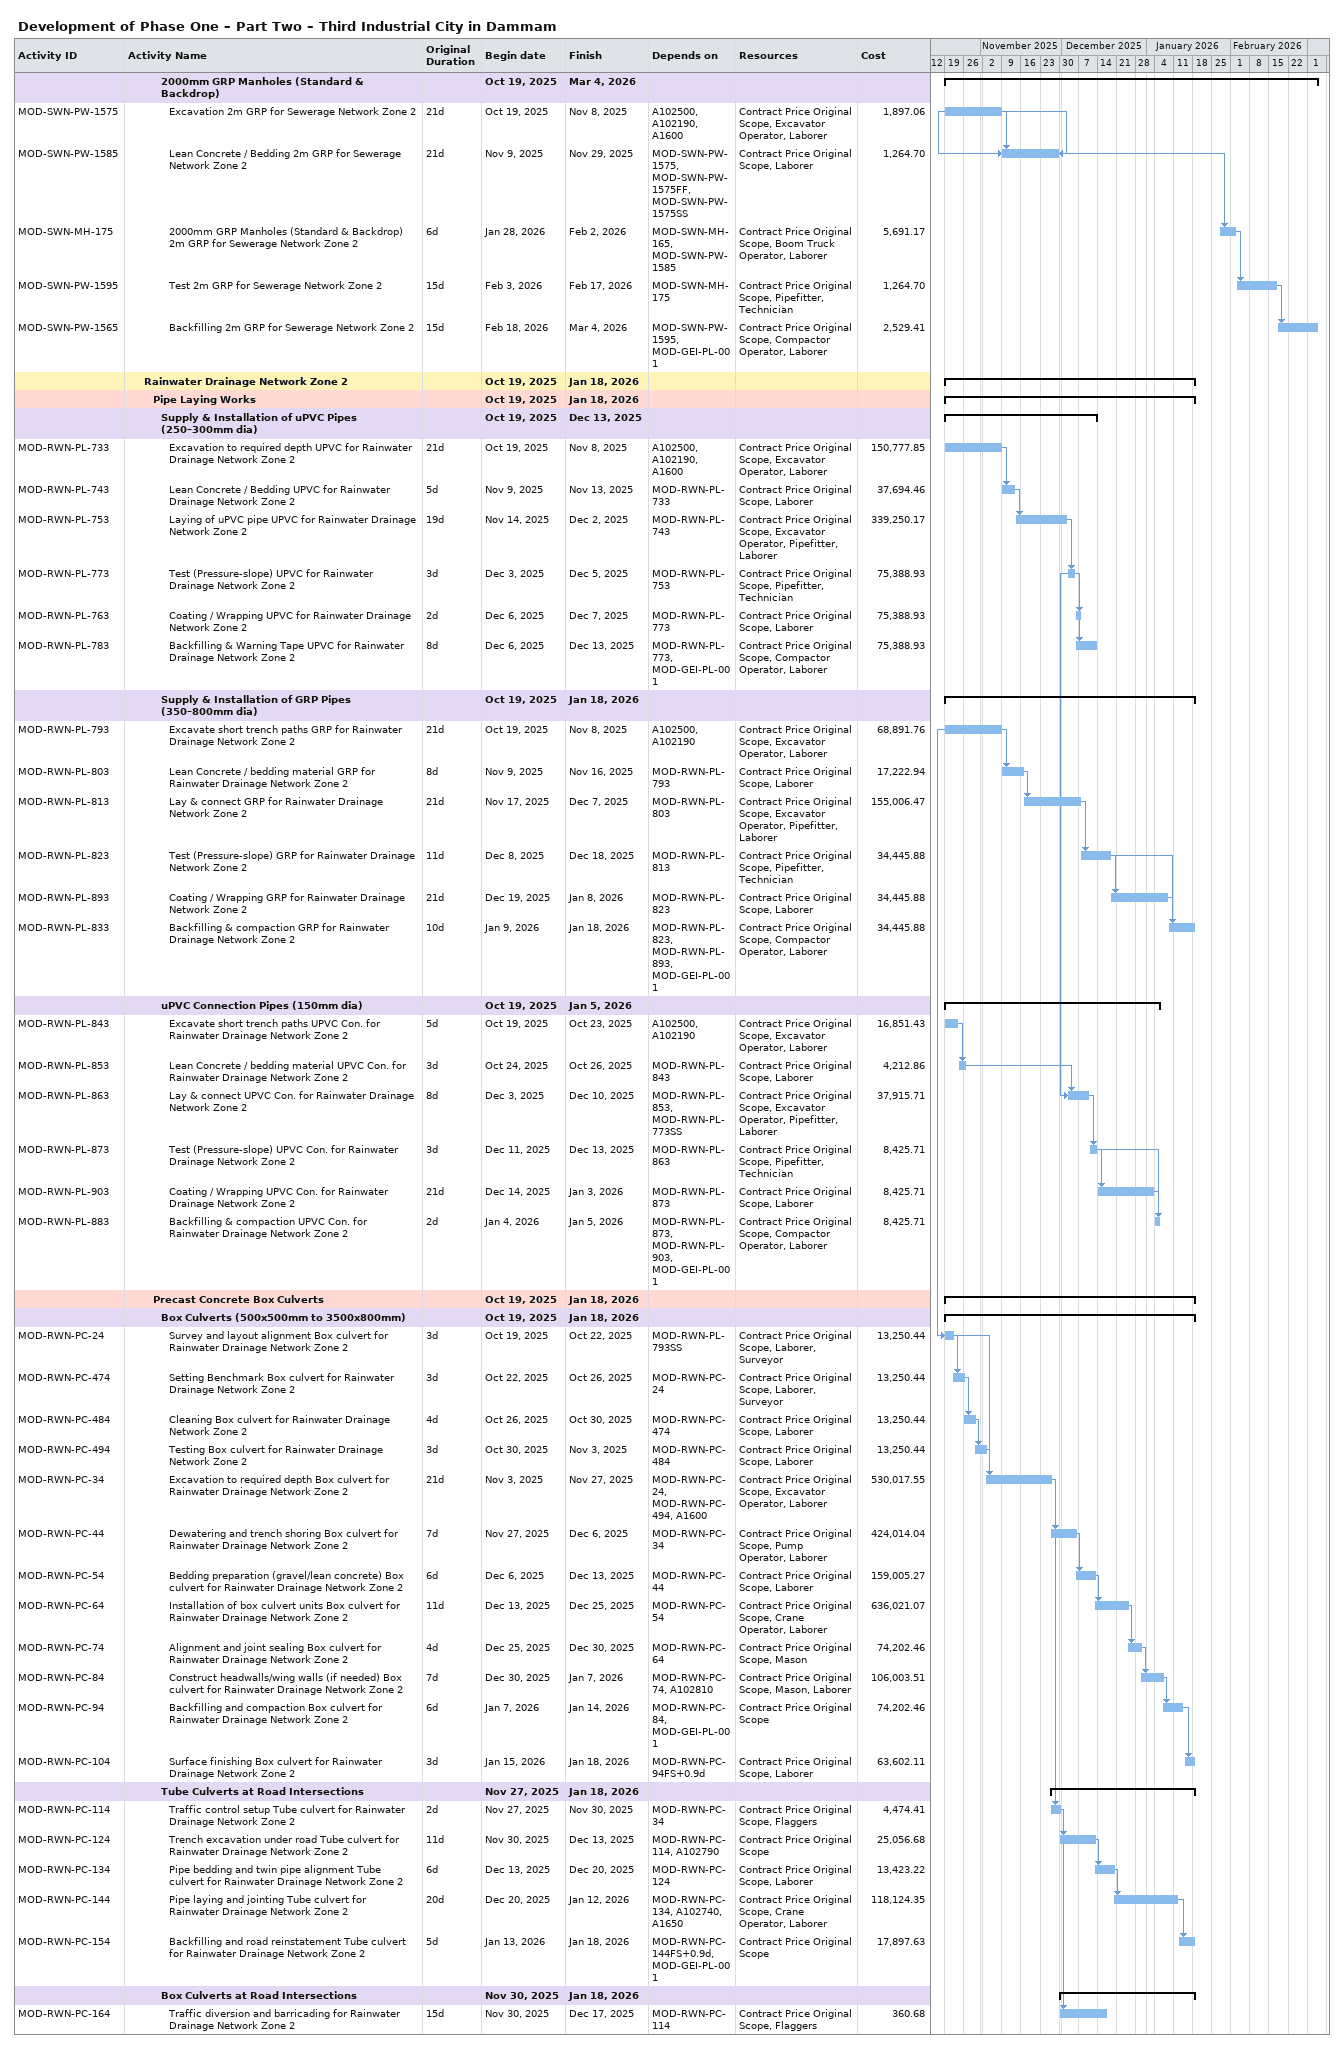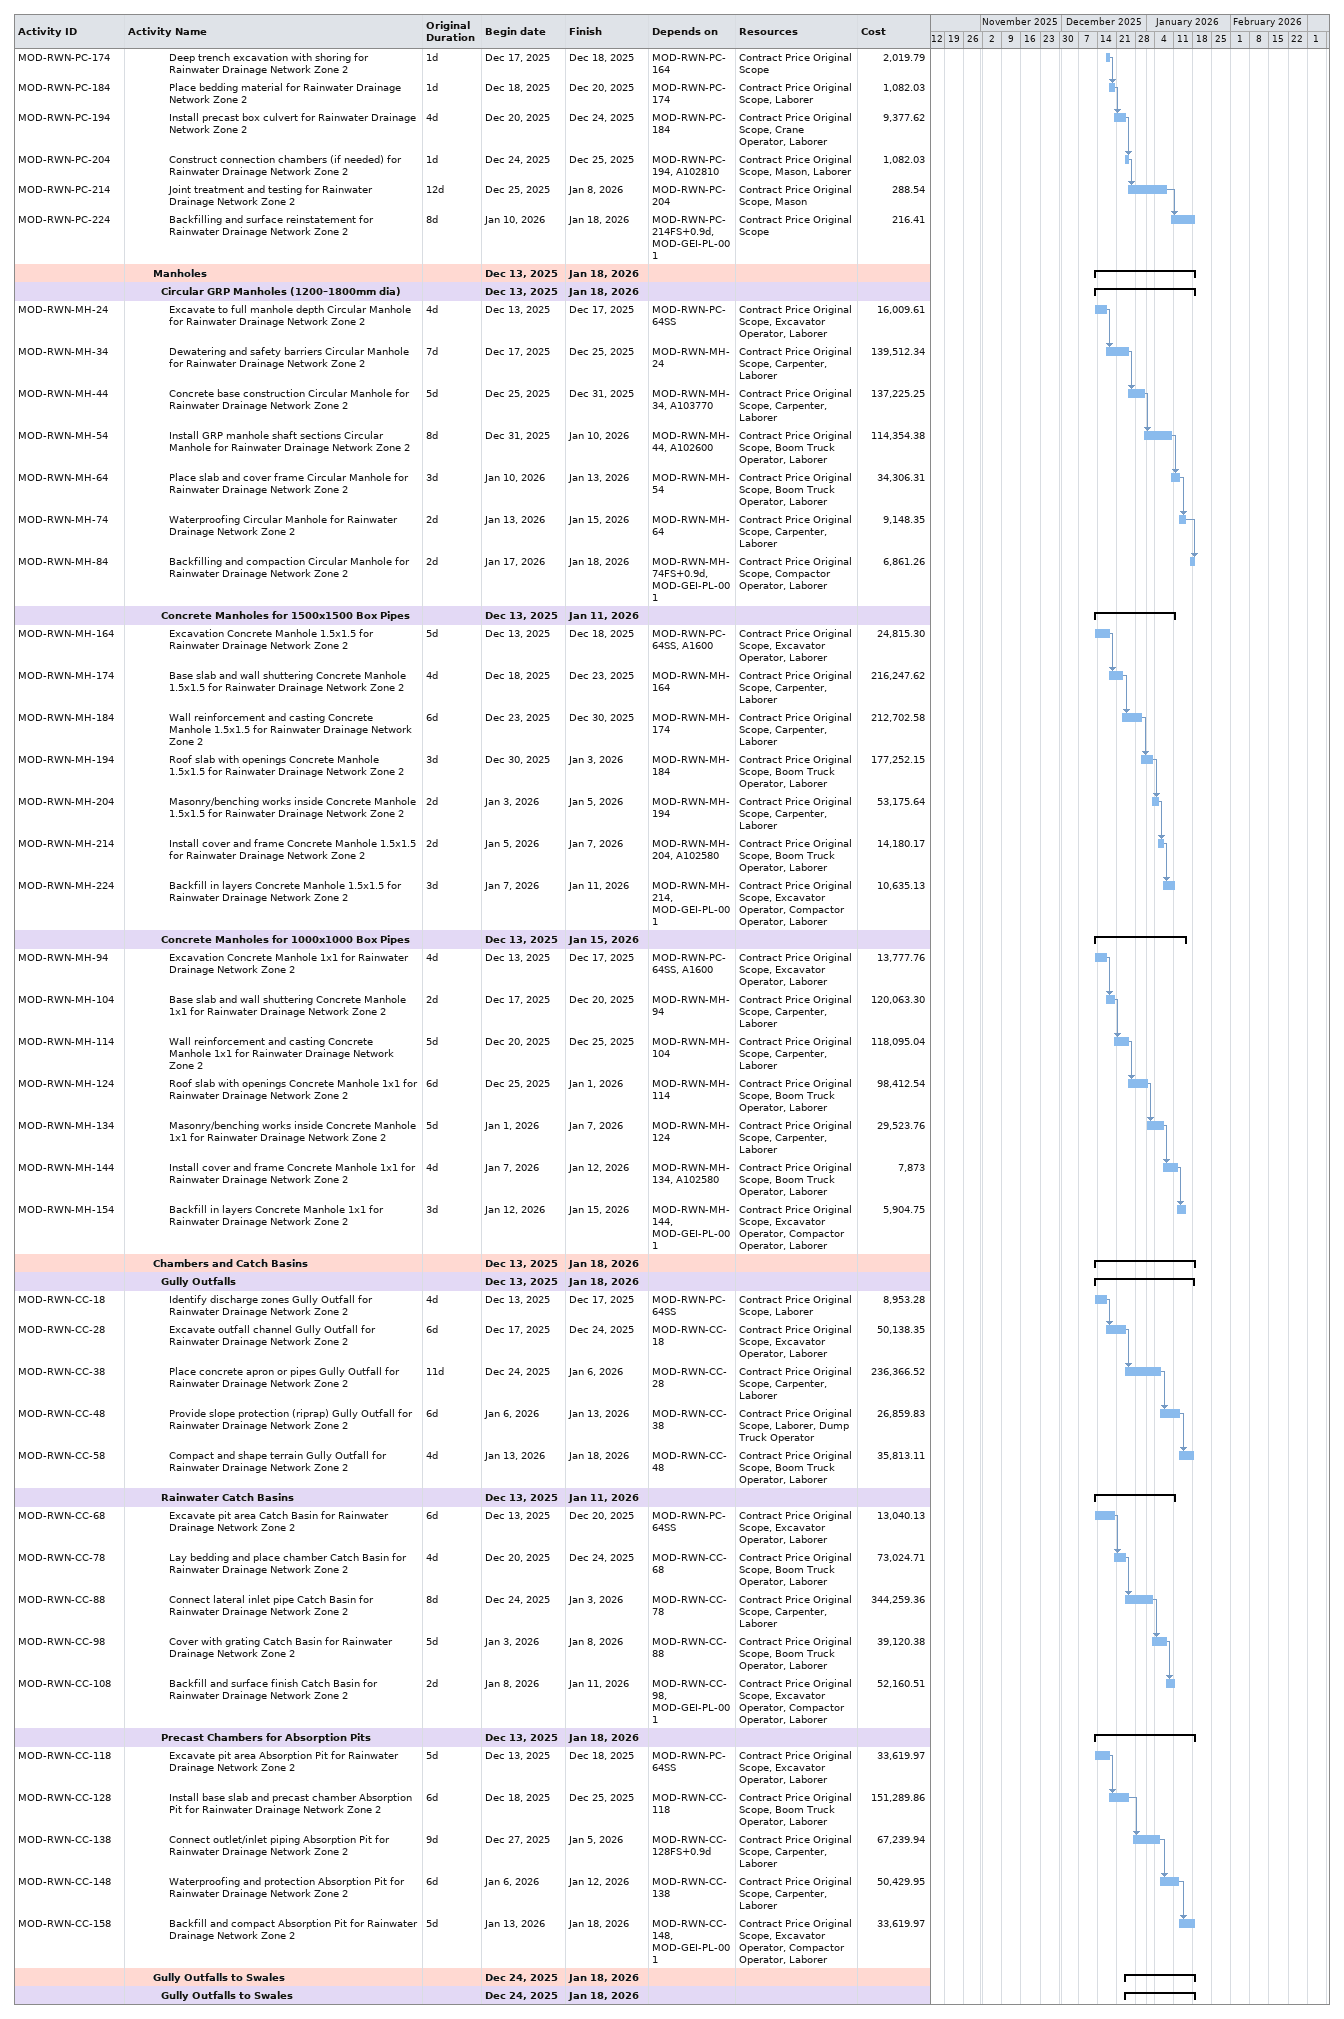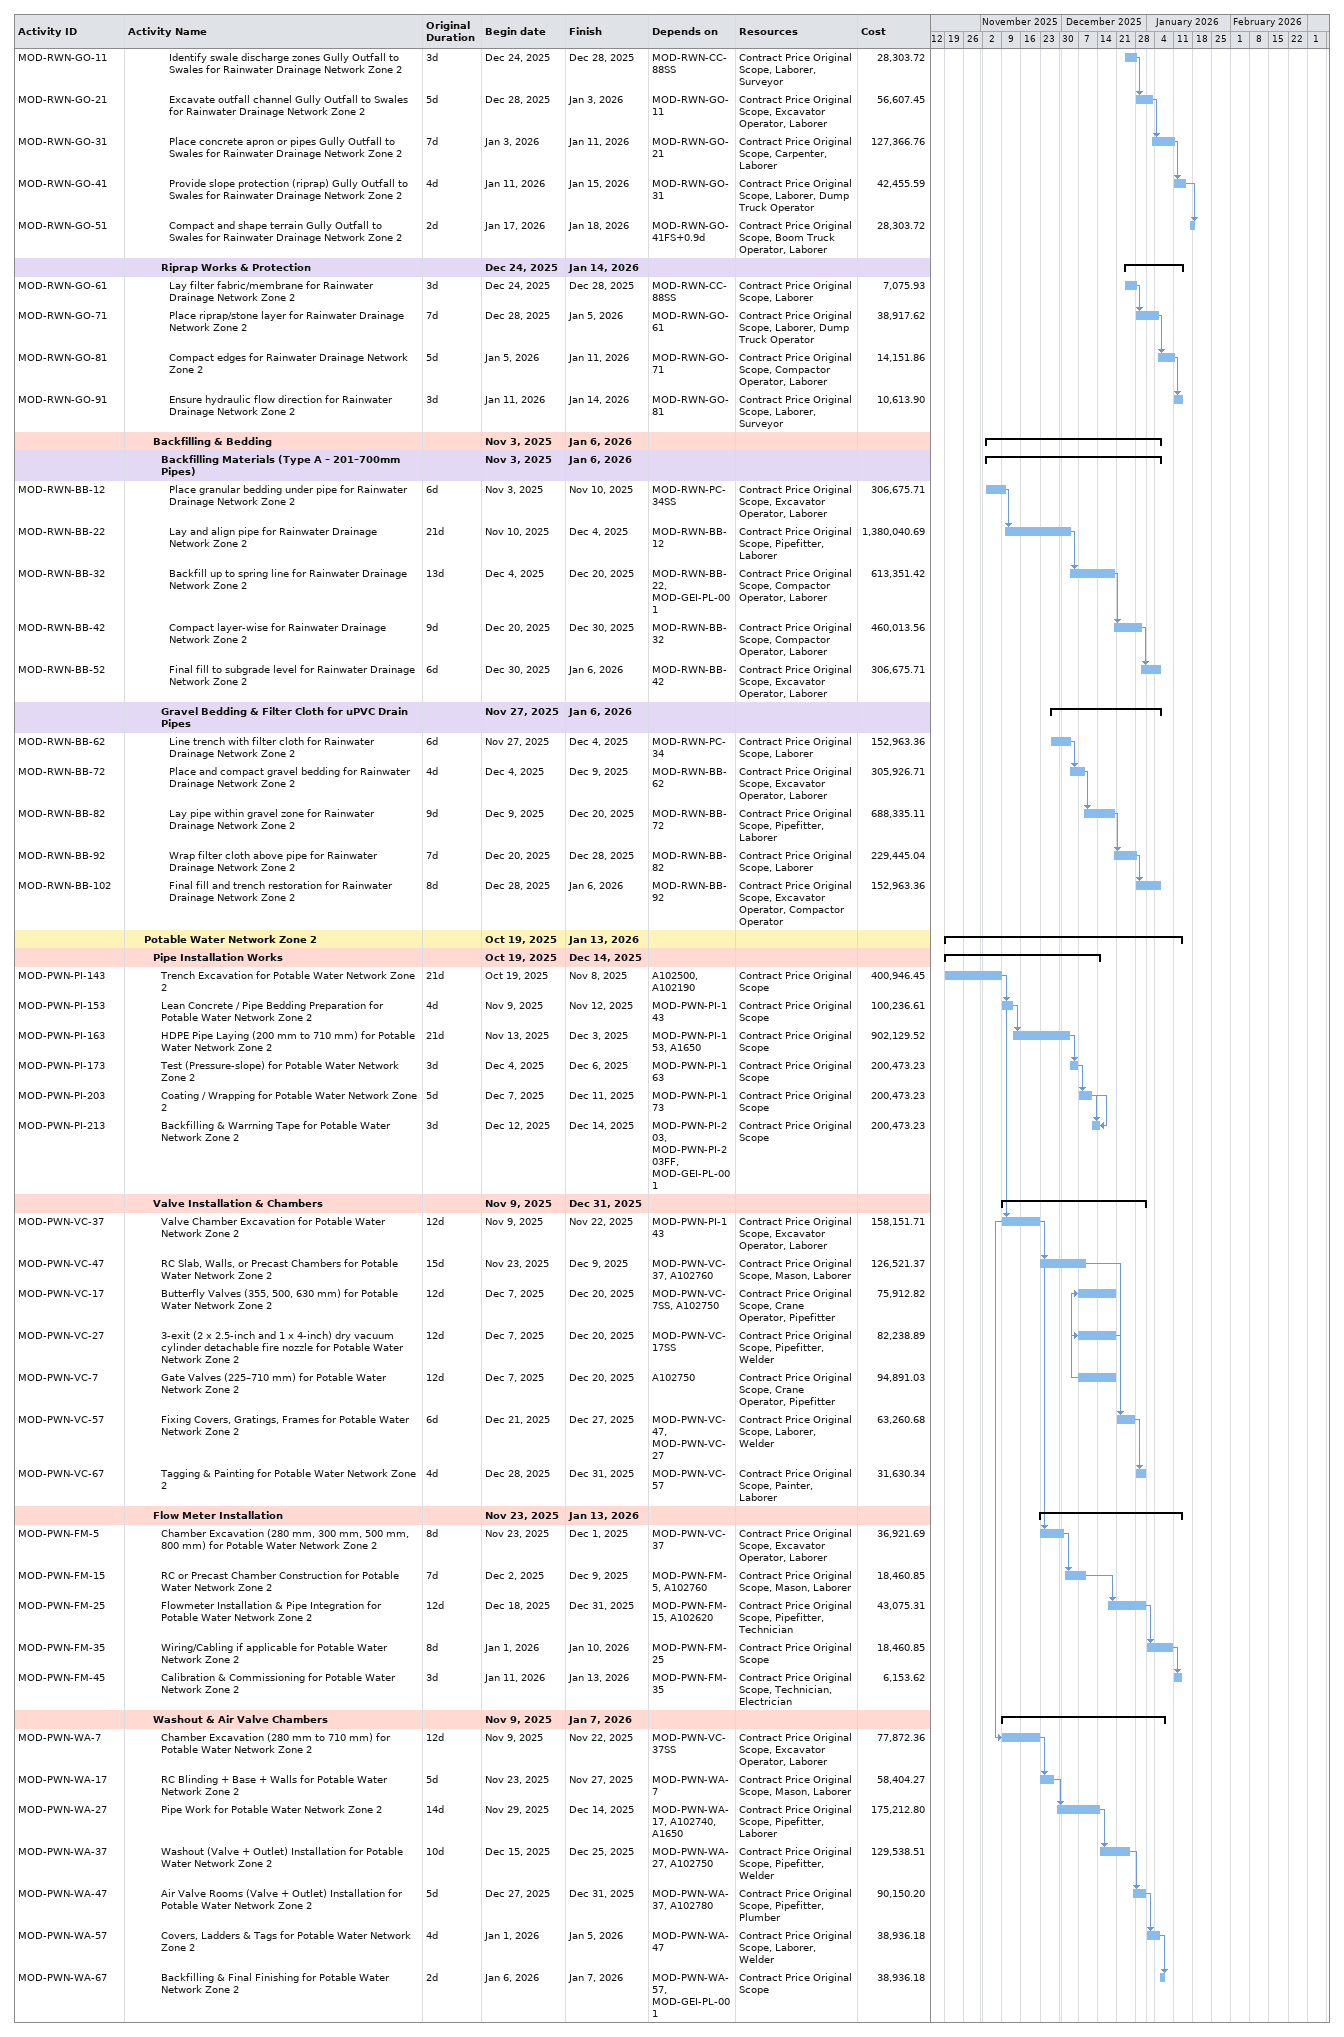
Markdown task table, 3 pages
Development of Phase One – Part Two – Third Industrial City in Dammam

| ID | Level | Task | Original duration | Start | Finish | Predecessors | Resources | Cost |
|---|---|---|---|---|---|---|---|---|
|  | 5 | **2000mm GRP Manholes (Standard & Backdrop)** |  | 2025-10-19 | 2026-03-04 |  |  |  |
| MOD-SWN-PW-1575 | 6 | Excavation 2m GRP for Sewerage Network Zone 2 | 21d | 2025-10-19 | 2025-11-08 | A102500, A102190, A1600 | Contract Price Original Scope, Excavator Operator, Laborer | 1897.06 |
| MOD-SWN-PW-1585 | 6 | Lean Concrete / Bedding 2m GRP for Sewerage Network Zone 2 | 21d | 2025-11-09 | 2025-11-29 | MOD-SWN-PW-1575, MOD-SWN-PW-1575FF, MOD-SWN-PW-1575SS | Contract Price Original Scope, Laborer | 1264.70 |
| MOD-SWN-MH-175 | 6 | 2000mm GRP Manholes (Standard & Backdrop) 2m GRP for Sewerage Network Zone 2 | 6d | 2026-01-28 | 2026-02-02 | MOD-SWN-MH-165, MOD-SWN-PW-1585 | Contract Price Original Scope, Boom Truck Operator, Laborer | 5691.17 |
| MOD-SWN-PW-1595 | 6 | Test 2m GRP for Sewerage Network Zone 2 | 15d | 2026-02-03 | 2026-02-17 | MOD-SWN-MH-175 | Contract Price Original Scope, Pipefitter, Technician | 1264.70 |
| MOD-SWN-PW-1565 | 6 | Backfilling 2m GRP for Sewerage Network Zone 2 | 15d | 2026-02-18 | 2026-03-04 | MOD-SWN-PW-1595, MOD-GEI-PL-001 | Contract Price Original Scope, Compactor Operator, Laborer | 2529.41 |
|  | 3 | **Rainwater Drainage Network Zone 2** |  | 2025-10-19 | 2026-01-18 |  |  |  |
|  | 4 | **Pipe Laying Works** |  | 2025-10-19 | 2026-01-18 |  |  |  |
|  | 5 | **Supply & Installation of uPVC Pipes (250–300mm dia)** |  | 2025-10-19 | 2025-12-13 |  |  |  |
| MOD-RWN-PL-733 | 6 | Excavation to required depth UPVC for Rainwater Drainage Network Zone 2 | 21d | 2025-10-19 | 2025-11-08 | A102500, A102190, A1600 | Contract Price Original Scope, Excavator Operator, Laborer | 150777.85 |
| MOD-RWN-PL-743 | 6 | Lean Concrete / Bedding UPVC for Rainwater Drainage Network Zone 2 | 5d | 2025-11-09 | 2025-11-13 | MOD-RWN-PL-733 | Contract Price Original Scope, Laborer | 37694.46 |
| MOD-RWN-PL-753 | 6 | Laying of uPVC pipe UPVC for Rainwater Drainage Network Zone 2 | 19d | 2025-11-14 | 2025-12-02 | MOD-RWN-PL-743 | Contract Price Original Scope, Excavator Operator, Pipefitter, Laborer | 339250.17 |
| MOD-RWN-PL-773 | 6 | Test (Pressure-slope) UPVC for Rainwater Drainage Network Zone 2 | 3d | 2025-12-03 | 2025-12-05 | MOD-RWN-PL-753 | Contract Price Original Scope, Pipefitter, Technician | 75388.93 |
| MOD-RWN-PL-763 | 6 | Coating / Wrapping UPVC for Rainwater Drainage Network Zone 2 | 2d | 2025-12-06 | 2025-12-07 | MOD-RWN-PL-773 | Contract Price Original Scope, Laborer | 75388.93 |
| MOD-RWN-PL-783 | 6 | Backfilling & Warning Tape UPVC for Rainwater Drainage Network Zone 2 | 8d | 2025-12-06 | 2025-12-13 | MOD-RWN-PL-773, MOD-GEI-PL-001 | Contract Price Original Scope, Compactor Operator, Laborer | 75388.93 |
|  | 5 | **Supply & Installation of GRP Pipes (350–800mm dia)** |  | 2025-10-19 | 2026-01-18 |  |  |  |
| MOD-RWN-PL-793 | 6 | Excavate short trench paths GRP for Rainwater Drainage Network Zone 2 | 21d | 2025-10-19 | 2025-11-08 | A102500, A102190 | Contract Price Original Scope, Excavator Operator, Laborer | 68891.76 |
| MOD-RWN-PL-803 | 6 | Lean Concrete / bedding material GRP for Rainwater Drainage Network Zone 2 | 8d | 2025-11-09 | 2025-11-16 | MOD-RWN-PL-793 | Contract Price Original Scope, Laborer | 17222.94 |
| MOD-RWN-PL-813 | 6 | Lay & connect GRP for Rainwater Drainage Network Zone 2 | 21d | 2025-11-17 | 2025-12-07 | MOD-RWN-PL-803 | Contract Price Original Scope, Excavator Operator, Pipefitter, Laborer | 155006.47 |
| MOD-RWN-PL-823 | 6 | Test (Pressure-slope) GRP for Rainwater Drainage Network Zone 2 | 11d | 2025-12-08 | 2025-12-18 | MOD-RWN-PL-813 | Contract Price Original Scope, Pipefitter, Technician | 34445.88 |
| MOD-RWN-PL-893 | 6 | Coating / Wrapping GRP for Rainwater Drainage Network Zone 2 | 21d | 2025-12-19 | 2026-01-08 | MOD-RWN-PL-823 | Contract Price Original Scope, Laborer | 34445.88 |
| MOD-RWN-PL-833 | 6 | Backfilling & compaction GRP for Rainwater Drainage Network Zone 2 | 10d | 2026-01-09 | 2026-01-18 | MOD-RWN-PL-823, MOD-RWN-PL-893, MOD-GEI-PL-001 | Contract Price Original Scope, Compactor Operator, Laborer | 34445.88 |
|  | 5 | **uPVC Connection Pipes (150mm dia)** |  | 2025-10-19 | 2026-01-05 |  |  |  |
| MOD-RWN-PL-843 | 6 | Excavate short trench paths UPVC Con. for Rainwater Drainage Network Zone 2 | 5d | 2025-10-19 | 2025-10-23 | A102500, A102190 | Contract Price Original Scope, Excavator Operator, Laborer | 16851.43 |
| MOD-RWN-PL-853 | 6 | Lean Concrete / bedding material UPVC Con. for Rainwater Drainage Network Zone 2 | 3d | 2025-10-24 | 2025-10-26 | MOD-RWN-PL-843 | Contract Price Original Scope, Laborer | 4212.86 |
| MOD-RWN-PL-863 | 6 | Lay & connect UPVC Con. for Rainwater Drainage Network Zone 2 | 8d | 2025-12-03 | 2025-12-10 | MOD-RWN-PL-853, MOD-RWN-PL-773SS | Contract Price Original Scope, Excavator Operator, Pipefitter, Laborer | 37915.71 |
| MOD-RWN-PL-873 | 6 | Test (Pressure-slope) UPVC Con. for Rainwater Drainage Network Zone 2 | 3d | 2025-12-11 | 2025-12-13 | MOD-RWN-PL-863 | Contract Price Original Scope, Pipefitter, Technician | 8425.71 |
| MOD-RWN-PL-903 | 6 | Coating / Wrapping UPVC Con. for Rainwater Drainage Network Zone 2 | 21d | 2025-12-14 | 2026-01-03 | MOD-RWN-PL-873 | Contract Price Original Scope, Laborer | 8425.71 |
| MOD-RWN-PL-883 | 6 | Backfilling & compaction UPVC Con. for Rainwater Drainage Network Zone 2 | 2d | 2026-01-04 | 2026-01-05 | MOD-RWN-PL-873, MOD-RWN-PL-903, MOD-GEI-PL-001 | Contract Price Original Scope, Compactor Operator, Laborer | 8425.71 |
|  | 4 | **Precast Concrete Box Culverts** |  | 2025-10-19 | 2026-01-18 |  |  |  |
|  | 5 | **Box Culverts (500x500mm to 3500x800mm)** |  | 2025-10-19 | 2026-01-18 |  |  |  |
| MOD-RWN-PC-24 | 6 | Survey and layout alignment Box culvert for Rainwater Drainage Network Zone 2 | 3d | 2025-10-19 | 2025-10-22 | MOD-RWN-PL-793SS | Contract Price Original Scope, Laborer, Surveyor | 13250.44 |
| MOD-RWN-PC-474 | 6 | Setting Benchmark Box culvert for Rainwater Drainage Network Zone 2 | 3d | 2025-10-22 | 2025-10-26 | MOD-RWN-PC-24 | Contract Price Original Scope, Laborer, Surveyor | 13250.44 |
| MOD-RWN-PC-484 | 6 | Cleaning Box culvert for Rainwater Drainage Network Zone 2 | 4d | 2025-10-26 | 2025-10-30 | MOD-RWN-PC-474 | Contract Price Original Scope, Laborer | 13250.44 |
| MOD-RWN-PC-494 | 6 | Testing Box culvert for Rainwater Drainage Network Zone 2 | 3d | 2025-10-30 | 2025-11-03 | MOD-RWN-PC-484 | Contract Price Original Scope, Laborer | 13250.44 |
| MOD-RWN-PC-34 | 6 | Excavation to required depth Box culvert for Rainwater Drainage Network Zone 2 | 21d | 2025-11-03 | 2025-11-27 | MOD-RWN-PC-24, MOD-RWN-PC-494, A1600 | Contract Price Original Scope, Excavator Operator, Laborer | 530017.55 |
| MOD-RWN-PC-44 | 6 | Dewatering and trench shoring Box culvert for Rainwater Drainage Network Zone 2 | 7d | 2025-11-27 | 2025-12-06 | MOD-RWN-PC-34 | Contract Price Original Scope, Pump Operator, Laborer | 424014.04 |
| MOD-RWN-PC-54 | 6 | Bedding preparation (gravel/lean concrete) Box culvert for Rainwater Drainage Network Zone 2 | 6d | 2025-12-06 | 2025-12-13 | MOD-RWN-PC-44 | Contract Price Original Scope, Laborer | 159005.27 |
| MOD-RWN-PC-64 | 6 | Installation of box culvert units Box culvert for Rainwater Drainage Network Zone 2 | 11d | 2025-12-13 | 2025-12-25 | MOD-RWN-PC-54 | Contract Price Original Scope, Crane Operator, Laborer | 636021.07 |
| MOD-RWN-PC-74 | 6 | Alignment and joint sealing Box culvert for Rainwater Drainage Network Zone 2 | 4d | 2025-12-25 | 2025-12-30 | MOD-RWN-PC-64 | Contract Price Original Scope, Mason | 74202.46 |
| MOD-RWN-PC-84 | 6 | Construct headwalls/wing walls (if needed) Box culvert for Rainwater Drainage Network Zone 2 | 7d | 2025-12-30 | 2026-01-07 | MOD-RWN-PC-74, A102810 | Contract Price Original Scope, Mason, Laborer | 106003.51 |
| MOD-RWN-PC-94 | 6 | Backfilling and compaction Box culvert for Rainwater Drainage Network Zone 2 | 6d | 2026-01-07 | 2026-01-14 | MOD-RWN-PC-84, MOD-GEI-PL-001 | Contract Price Original Scope | 74202.46 |
| MOD-RWN-PC-104 | 6 | Surface finishing Box culvert for Rainwater Drainage Network Zone 2 | 3d | 2026-01-15 | 2026-01-18 | MOD-RWN-PC-94FS+0.9d | Contract Price Original Scope, Laborer | 63602.11 |
|  | 5 | **Tube Culverts at Road Intersections** |  | 2025-11-27 | 2026-01-18 |  |  |  |
| MOD-RWN-PC-114 | 6 | Traffic control setup Tube culvert for Rainwater Drainage Network Zone 2 | 2d | 2025-11-27 | 2025-11-30 | MOD-RWN-PC-34 | Contract Price Original Scope, Flaggers | 4474.41 |
| MOD-RWN-PC-124 | 6 | Trench excavation under road Tube culvert for Rainwater Drainage Network Zone 2 | 11d | 2025-11-30 | 2025-12-13 | MOD-RWN-PC-114, A102790 | Contract Price Original Scope | 25056.68 |
| MOD-RWN-PC-134 | 6 | Pipe bedding and twin pipe alignment Tube culvert for Rainwater Drainage Network Zone 2 | 6d | 2025-12-13 | 2025-12-20 | MOD-RWN-PC-124 | Contract Price Original Scope, Laborer | 13423.22 |
| MOD-RWN-PC-144 | 6 | Pipe laying and jointing Tube culvert for Rainwater Drainage Network Zone 2 | 20d | 2025-12-20 | 2026-01-12 | MOD-RWN-PC-134, A102740, A1650 | Contract Price Original Scope, Crane Operator, Laborer | 118124.35 |
| MOD-RWN-PC-154 | 6 | Backfilling and road reinstatement Tube culvert for Rainwater Drainage Network Zone 2 | 5d | 2026-01-13 | 2026-01-18 | MOD-RWN-PC-144FS+0.9d, MOD-GEI-PL-001 | Contract Price Original Scope | 17897.63 |
|  | 5 | **Box Culverts at Road Intersections** |  | 2025-11-30 | 2026-01-18 |  |  |  |
| MOD-RWN-PC-164 | 6 | Traffic diversion and barricading for Rainwater Drainage Network Zone 2 | 15d | 2025-11-30 | 2025-12-17 | MOD-RWN-PC-114 | Contract Price Original Scope, Flaggers | 360.68 |
| MOD-RWN-PC-174 | 6 | Deep trench excavation with shoring for Rainwater Drainage Network Zone 2 | 1d | 2025-12-17 | 2025-12-18 | MOD-RWN-PC-164 | Contract Price Original Scope | 2019.79 |
| MOD-RWN-PC-184 | 6 | Place bedding material for Rainwater Drainage Network Zone 2 | 1d | 2025-12-18 | 2025-12-20 | MOD-RWN-PC-174 | Contract Price Original Scope, Laborer | 1082.03 |
| MOD-RWN-PC-194 | 6 | Install precast box culvert for Rainwater Drainage Network Zone 2 | 4d | 2025-12-20 | 2025-12-24 | MOD-RWN-PC-184 | Contract Price Original Scope, Crane Operator, Laborer | 9377.62 |
| MOD-RWN-PC-204 | 6 | Construct connection chambers (if needed) for Rainwater Drainage Network Zone 2 | 1d | 2025-12-24 | 2025-12-25 | MOD-RWN-PC-194, A102810 | Contract Price Original Scope, Mason, Laborer | 1082.03 |
| MOD-RWN-PC-214 | 6 | Joint treatment and testing for Rainwater Drainage Network Zone 2 | 12d | 2025-12-25 | 2026-01-08 | MOD-RWN-PC-204 | Contract Price Original Scope, Mason | 288.54 |
| MOD-RWN-PC-224 | 6 | Backfilling and surface reinstatement for Rainwater Drainage Network Zone 2 | 8d | 2026-01-10 | 2026-01-18 | MOD-RWN-PC-214FS+0.9d, MOD-GEI-PL-001 | Contract Price Original Scope | 216.41 |
|  | 4 | **Manholes** |  | 2025-12-13 | 2026-01-18 |  |  |  |
|  | 5 | **Circular GRP Manholes (1200–1800mm dia)** |  | 2025-12-13 | 2026-01-18 |  |  |  |
| MOD-RWN-MH-24 | 6 | Excavate to full manhole depth Circular Manhole for Rainwater Drainage Network Zone 2 | 4d | 2025-12-13 | 2025-12-17 | MOD-RWN-PC-64SS | Contract Price Original Scope, Excavator Operator, Laborer | 16009.61 |
| MOD-RWN-MH-34 | 6 | Dewatering and safety barriers Circular Manhole for Rainwater Drainage Network Zone 2 | 7d | 2025-12-17 | 2025-12-25 | MOD-RWN-MH-24 | Contract Price Original Scope, Carpenter, Laborer | 139512.34 |
| MOD-RWN-MH-44 | 6 | Concrete base construction Circular Manhole for Rainwater Drainage Network Zone 2 | 5d | 2025-12-25 | 2025-12-31 | MOD-RWN-MH-34, A103770 | Contract Price Original Scope, Carpenter, Laborer | 137225.25 |
| MOD-RWN-MH-54 | 6 | Install GRP manhole shaft sections Circular Manhole for Rainwater Drainage Network Zone 2 | 8d | 2025-12-31 | 2026-01-10 | MOD-RWN-MH-44, A102600 | Contract Price Original Scope, Boom Truck Operator, Laborer | 114354.38 |
| MOD-RWN-MH-64 | 6 | Place slab and cover frame Circular Manhole for Rainwater Drainage Network Zone 2 | 3d | 2026-01-10 | 2026-01-13 | MOD-RWN-MH-54 | Contract Price Original Scope, Boom Truck Operator, Laborer | 34306.31 |
| MOD-RWN-MH-74 | 6 | Waterproofing Circular Manhole for Rainwater Drainage Network Zone 2 | 2d | 2026-01-13 | 2026-01-15 | MOD-RWN-MH-64 | Contract Price Original Scope, Carpenter, Laborer | 9148.35 |
| MOD-RWN-MH-84 | 6 | Backfilling and compaction Circular Manhole for Rainwater Drainage Network Zone 2 | 2d | 2026-01-17 | 2026-01-18 | MOD-RWN-MH-74FS+0.9d, MOD-GEI-PL-001 | Contract Price Original Scope, Compactor Operator, Laborer | 6861.26 |
|  | 5 | **Concrete Manholes for 1500x1500 Box Pipes** |  | 2025-12-13 | 2026-01-11 |  |  |  |
| MOD-RWN-MH-164 | 6 | Excavation Concrete Manhole 1.5x1.5 for Rainwater Drainage Network Zone 2 | 5d | 2025-12-13 | 2025-12-18 | MOD-RWN-PC-64SS, A1600 | Contract Price Original Scope, Excavator Operator, Laborer | 24815.30 |
| MOD-RWN-MH-174 | 6 | Base slab and wall shuttering Concrete Manhole 1.5x1.5 for Rainwater Drainage Network Zone 2 | 4d | 2025-12-18 | 2025-12-23 | MOD-RWN-MH-164 | Contract Price Original Scope, Carpenter, Laborer | 216247.62 |
| MOD-RWN-MH-184 | 6 | Wall reinforcement and casting Concrete Manhole 1.5x1.5 for Rainwater Drainage Network Zone 2 | 6d | 2025-12-23 | 2025-12-30 | MOD-RWN-MH-174 | Contract Price Original Scope, Carpenter, Laborer | 212702.58 |
| MOD-RWN-MH-194 | 6 | Roof slab with openings Concrete Manhole 1.5x1.5 for Rainwater Drainage Network Zone 2 | 3d | 2025-12-30 | 2026-01-03 | MOD-RWN-MH-184 | Contract Price Original Scope, Boom Truck Operator, Laborer | 177252.15 |
| MOD-RWN-MH-204 | 6 | Masonry/benching works inside Concrete Manhole 1.5x1.5 for Rainwater Drainage Network Zone 2 | 2d | 2026-01-03 | 2026-01-05 | MOD-RWN-MH-194 | Contract Price Original Scope, Carpenter, Laborer | 53175.64 |
| MOD-RWN-MH-214 | 6 | Install cover and frame Concrete Manhole 1.5x1.5 for Rainwater Drainage Network Zone 2 | 2d | 2026-01-05 | 2026-01-07 | MOD-RWN-MH-204, A102580 | Contract Price Original Scope, Boom Truck Operator, Laborer | 14180.17 |
| MOD-RWN-MH-224 | 6 | Backfill in layers Concrete Manhole 1.5x1.5 for Rainwater Drainage Network Zone 2 | 3d | 2026-01-07 | 2026-01-11 | MOD-RWN-MH-214, MOD-GEI-PL-001 | Contract Price Original Scope, Excavator Operator, Compactor Operator, Laborer | 10635.13 |
|  | 5 | **Concrete Manholes for 1000x1000 Box Pipes** |  | 2025-12-13 | 2026-01-15 |  |  |  |
| MOD-RWN-MH-94 | 6 | Excavation Concrete Manhole 1x1 for Rainwater Drainage Network Zone 2 | 4d | 2025-12-13 | 2025-12-17 | MOD-RWN-PC-64SS, A1600 | Contract Price Original Scope, Excavator Operator, Laborer | 13777.76 |
| MOD-RWN-MH-104 | 6 | Base slab and wall shuttering Concrete Manhole 1x1 for Rainwater Drainage Network Zone 2 | 2d | 2025-12-17 | 2025-12-20 | MOD-RWN-MH-94 | Contract Price Original Scope, Carpenter, Laborer | 120063.30 |
| MOD-RWN-MH-114 | 6 | Wall reinforcement and casting Concrete Manhole 1x1 for Rainwater Drainage Network Zone 2 | 5d | 2025-12-20 | 2025-12-25 | MOD-RWN-MH-104 | Contract Price Original Scope, Carpenter, Laborer | 118095.04 |
| MOD-RWN-MH-124 | 6 | Roof slab with openings Concrete Manhole 1x1 for Rainwater Drainage Network Zone 2 | 6d | 2025-12-25 | 2026-01-01 | MOD-RWN-MH-114 | Contract Price Original Scope, Boom Truck Operator, Laborer | 98412.54 |
| MOD-RWN-MH-134 | 6 | Masonry/benching works inside Concrete Manhole 1x1 for Rainwater Drainage Network Zone 2 | 5d | 2026-01-01 | 2026-01-07 | MOD-RWN-MH-124 | Contract Price Original Scope, Carpenter, Laborer | 29523.76 |
| MOD-RWN-MH-144 | 6 | Install cover and frame Concrete Manhole 1x1 for Rainwater Drainage Network Zone 2 | 4d | 2026-01-07 | 2026-01-12 | MOD-RWN-MH-134, A102580 | Contract Price Original Scope, Boom Truck Operator, Laborer | 7873 |
| MOD-RWN-MH-154 | 6 | Backfill in layers Concrete Manhole 1x1 for Rainwater Drainage Network Zone 2 | 3d | 2026-01-12 | 2026-01-15 | MOD-RWN-MH-144, MOD-GEI-PL-001 | Contract Price Original Scope, Excavator Operator, Compactor Operator, Laborer | 5904.75 |
|  | 4 | **Chambers and Catch Basins** |  | 2025-12-13 | 2026-01-18 |  |  |  |
|  | 5 | **Gully Outfalls** |  | 2025-12-13 | 2026-01-18 |  |  |  |
| MOD-RWN-CC-18 | 6 | Identify discharge zones Gully Outfall for Rainwater Drainage Network Zone 2 | 4d | 2025-12-13 | 2025-12-17 | MOD-RWN-PC-64SS | Contract Price Original Scope, Laborer | 8953.28 |
| MOD-RWN-CC-28 | 6 | Excavate outfall channel Gully Outfall for Rainwater Drainage Network Zone 2 | 6d | 2025-12-17 | 2025-12-24 | MOD-RWN-CC-18 | Contract Price Original Scope, Excavator Operator, Laborer | 50138.35 |
| MOD-RWN-CC-38 | 6 | Place concrete apron or pipes Gully Outfall for Rainwater Drainage Network Zone 2 | 11d | 2025-12-24 | 2026-01-06 | MOD-RWN-CC-28 | Contract Price Original Scope, Carpenter, Laborer | 236366.52 |
| MOD-RWN-CC-48 | 6 | Provide slope protection (riprap) Gully Outfall for Rainwater Drainage Network Zone 2 | 6d | 2026-01-06 | 2026-01-13 | MOD-RWN-CC-38 | Contract Price Original Scope, Laborer, Dump Truck Operator | 26859.83 |
| MOD-RWN-CC-58 | 6 | Compact and shape terrain Gully Outfall for Rainwater Drainage Network Zone 2 | 4d | 2026-01-13 | 2026-01-18 | MOD-RWN-CC-48 | Contract Price Original Scope, Boom Truck Operator, Laborer | 35813.11 |
|  | 5 | **Rainwater Catch Basins** |  | 2025-12-13 | 2026-01-11 |  |  |  |
| MOD-RWN-CC-68 | 6 | Excavate pit area Catch Basin for Rainwater Drainage Network Zone 2 | 6d | 2025-12-13 | 2025-12-20 | MOD-RWN-PC-64SS | Contract Price Original Scope, Excavator Operator, Laborer | 13040.13 |
| MOD-RWN-CC-78 | 6 | Lay bedding and place chamber Catch Basin for Rainwater Drainage Network Zone 2 | 4d | 2025-12-20 | 2025-12-24 | MOD-RWN-CC-68 | Contract Price Original Scope, Boom Truck Operator, Laborer | 73024.71 |
| MOD-RWN-CC-88 | 6 | Connect lateral inlet pipe Catch Basin for Rainwater Drainage Network Zone 2 | 8d | 2025-12-24 | 2026-01-03 | MOD-RWN-CC-78 | Contract Price Original Scope, Carpenter, Laborer | 344259.36 |
| MOD-RWN-CC-98 | 6 | Cover with grating Catch Basin for Rainwater Drainage Network Zone 2 | 5d | 2026-01-03 | 2026-01-08 | MOD-RWN-CC-88 | Contract Price Original Scope, Boom Truck Operator, Laborer | 39120.38 |
| MOD-RWN-CC-108 | 6 | Backfill and surface finish Catch Basin for Rainwater Drainage Network Zone 2 | 2d | 2026-01-08 | 2026-01-11 | MOD-RWN-CC-98, MOD-GEI-PL-001 | Contract Price Original Scope, Excavator Operator, Compactor Operator, Laborer | 52160.51 |
|  | 5 | **Precast Chambers for Absorption Pits** |  | 2025-12-13 | 2026-01-18 |  |  |  |
| MOD-RWN-CC-118 | 6 | Excavate pit area Absorption Pit for Rainwater Drainage Network Zone 2 | 5d | 2025-12-13 | 2025-12-18 | MOD-RWN-PC-64SS | Contract Price Original Scope, Excavator Operator, Laborer | 33619.97 |
| MOD-RWN-CC-128 | 6 | Install base slab and precast chamber Absorption Pit for Rainwater Drainage Network Zone 2 | 6d | 2025-12-18 | 2025-12-25 | MOD-RWN-CC-118 | Contract Price Original Scope, Boom Truck Operator, Laborer | 151289.86 |
| MOD-RWN-CC-138 | 6 | Connect outlet/inlet piping Absorption Pit for Rainwater Drainage Network Zone 2 | 9d | 2025-12-27 | 2026-01-05 | MOD-RWN-CC-128FS+0.9d | Contract Price Original Scope, Carpenter, Laborer | 67239.94 |
| MOD-RWN-CC-148 | 6 | Waterproofing and protection Absorption Pit for Rainwater Drainage Network Zone 2 | 6d | 2026-01-06 | 2026-01-12 | MOD-RWN-CC-138 | Contract Price Original Scope, Carpenter, Laborer | 50429.95 |
| MOD-RWN-CC-158 | 6 | Backfill and compact Absorption Pit for Rainwater Drainage Network Zone 2 | 5d | 2026-01-13 | 2026-01-18 | MOD-RWN-CC-148, MOD-GEI-PL-001 | Contract Price Original Scope, Excavator Operator, Compactor Operator, Laborer | 33619.97 |
|  | 4 | **Gully Outfalls to Swales** |  | 2025-12-24 | 2026-01-18 |  |  |  |
|  | 5 | **Gully Outfalls to Swales** |  | 2025-12-24 | 2026-01-18 |  |  |  |
| MOD-RWN-GO-11 | 6 | Identify swale discharge zones Gully Outfall to Swales for Rainwater Drainage Network Zone 2 | 3d | 2025-12-24 | 2025-12-28 | MOD-RWN-CC-88SS | Contract Price Original Scope, Laborer, Surveyor | 28303.72 |
| MOD-RWN-GO-21 | 6 | Excavate outfall channel Gully Outfall to Swales for Rainwater Drainage Network Zone 2 | 5d | 2025-12-28 | 2026-01-03 | MOD-RWN-GO-11 | Contract Price Original Scope, Excavator Operator, Laborer | 56607.45 |
| MOD-RWN-GO-31 | 6 | Place concrete apron or pipes Gully Outfall to Swales for Rainwater Drainage Network Zone 2 | 7d | 2026-01-03 | 2026-01-11 | MOD-RWN-GO-21 | Contract Price Original Scope, Carpenter, Laborer | 127366.76 |
| MOD-RWN-GO-41 | 6 | Provide slope protection (riprap) Gully Outfall to Swales for Rainwater Drainage Network Zone 2 | 4d | 2026-01-11 | 2026-01-15 | MOD-RWN-GO-31 | Contract Price Original Scope, Laborer, Dump Truck Operator | 42455.59 |
| MOD-RWN-GO-51 | 6 | Compact and shape terrain Gully Outfall to Swales for Rainwater Drainage Network Zone 2 | 2d | 2026-01-17 | 2026-01-18 | MOD-RWN-GO-41FS+0.9d | Contract Price Original Scope, Boom Truck Operator, Laborer | 28303.72 |
|  | 5 | **Riprap Works & Protection** |  | 2025-12-24 | 2026-01-14 |  |  |  |
| MOD-RWN-GO-61 | 6 | Lay filter fabric/membrane for Rainwater Drainage Network Zone 2 | 3d | 2025-12-24 | 2025-12-28 | MOD-RWN-CC-88SS | Contract Price Original Scope, Laborer | 7075.93 |
| MOD-RWN-GO-71 | 6 | Place riprap/stone layer for Rainwater Drainage Network Zone 2 | 7d | 2025-12-28 | 2026-01-05 | MOD-RWN-GO-61 | Contract Price Original Scope, Laborer, Dump Truck Operator | 38917.62 |
| MOD-RWN-GO-81 | 6 | Compact edges for Rainwater Drainage Network Zone 2 | 5d | 2026-01-05 | 2026-01-11 | MOD-RWN-GO-71 | Contract Price Original Scope, Compactor Operator, Laborer | 14151.86 |
| MOD-RWN-GO-91 | 6 | Ensure hydraulic flow direction for Rainwater Drainage Network Zone 2 | 3d | 2026-01-11 | 2026-01-14 | MOD-RWN-GO-81 | Contract Price Original Scope, Laborer, Surveyor | 10613.90 |
|  | 4 | **Backfilling & Bedding** |  | 2025-11-03 | 2026-01-06 |  |  |  |
|  | 5 | **Backfilling Materials (Type A – 201–700mm Pipes)** |  | 2025-11-03 | 2026-01-06 |  |  |  |
| MOD-RWN-BB-12 | 6 | Place granular bedding under pipe for Rainwater Drainage Network Zone 2 | 6d | 2025-11-03 | 2025-11-10 | MOD-RWN-PC-34SS | Contract Price Original Scope, Excavator Operator, Laborer | 306675.71 |
| MOD-RWN-BB-22 | 6 | Lay and align pipe for Rainwater Drainage Network Zone 2 | 21d | 2025-11-10 | 2025-12-04 | MOD-RWN-BB-12 | Contract Price Original Scope, Pipefitter, Laborer | 1380040.69 |
| MOD-RWN-BB-32 | 6 | Backfill up to spring line for Rainwater Drainage Network Zone 2 | 13d | 2025-12-04 | 2025-12-20 | MOD-RWN-BB-22, MOD-GEI-PL-001 | Contract Price Original Scope, Compactor Operator, Laborer | 613351.42 |
| MOD-RWN-BB-42 | 6 | Compact layer-wise for Rainwater Drainage Network Zone 2 | 9d | 2025-12-20 | 2025-12-30 | MOD-RWN-BB-32 | Contract Price Original Scope, Compactor Operator, Laborer | 460013.56 |
| MOD-RWN-BB-52 | 6 | Final fill to subgrade level for Rainwater Drainage Network Zone 2 | 6d | 2025-12-30 | 2026-01-06 | MOD-RWN-BB-42 | Contract Price Original Scope, Excavator Operator, Laborer | 306675.71 |
|  | 5 | **Gravel Bedding & Filter Cloth for uPVC Drain Pipes** |  | 2025-11-27 | 2026-01-06 |  |  |  |
| MOD-RWN-BB-62 | 6 | Line trench with filter cloth for Rainwater Drainage Network Zone 2 | 6d | 2025-11-27 | 2025-12-04 | MOD-RWN-PC-34 | Contract Price Original Scope, Laborer | 152963.36 |
| MOD-RWN-BB-72 | 6 | Place and compact gravel bedding for Rainwater Drainage Network Zone 2 | 4d | 2025-12-04 | 2025-12-09 | MOD-RWN-BB-62 | Contract Price Original Scope, Excavator Operator, Laborer | 305926.71 |
| MOD-RWN-BB-82 | 6 | Lay pipe within gravel zone for Rainwater Drainage Network Zone 2 | 9d | 2025-12-09 | 2025-12-20 | MOD-RWN-BB-72 | Contract Price Original Scope, Pipefitter, Laborer | 688335.11 |
| MOD-RWN-BB-92 | 6 | Wrap filter cloth above pipe for Rainwater Drainage Network Zone 2 | 7d | 2025-12-20 | 2025-12-28 | MOD-RWN-BB-82 | Contract Price Original Scope, Laborer | 229445.04 |
| MOD-RWN-BB-102 | 6 | Final fill and trench restoration for Rainwater Drainage Network Zone 2 | 8d | 2025-12-28 | 2026-01-06 | MOD-RWN-BB-92 | Contract Price Original Scope, Excavator Operator, Compactor Operator | 152963.36 |
|  | 3 | **Potable Water Network Zone 2** |  | 2025-10-19 | 2026-01-13 |  |  |  |
|  | 4 | **Pipe Installation Works** |  | 2025-10-19 | 2025-12-14 |  |  |  |
| MOD-PWN-PI-143 | 5 | Trench Excavation for Potable Water Network Zone 2 | 21d | 2025-10-19 | 2025-11-08 | A102500, A102190 | Contract Price Original Scope | 400946.45 |
| MOD-PWN-PI-153 | 5 | Lean Concrete / Pipe Bedding Preparation for Potable Water Network Zone 2 | 4d | 2025-11-09 | 2025-11-12 | MOD-PWN-PI-143 | Contract Price Original Scope | 100236.61 |
| MOD-PWN-PI-163 | 5 | HDPE Pipe Laying (200 mm to 710 mm) for Potable Water Network Zone 2 | 21d | 2025-11-13 | 2025-12-03 | MOD-PWN-PI-153, A1650 | Contract Price Original Scope | 902129.52 |
| MOD-PWN-PI-173 | 5 | Test (Pressure-slope) for Potable Water Network Zone 2 | 3d | 2025-12-04 | 2025-12-06 | MOD-PWN-PI-163 | Contract Price Original Scope | 200473.23 |
| MOD-PWN-PI-203 | 5 | Coating / Wrapping for Potable Water Network Zone 2 | 5d | 2025-12-07 | 2025-12-11 | MOD-PWN-PI-173 | Contract Price Original Scope | 200473.23 |
| MOD-PWN-PI-213 | 5 | Backfilling & Warrning Tape for Potable Water Network Zone 2 | 3d | 2025-12-12 | 2025-12-14 | MOD-PWN-PI-203, MOD-PWN-PI-203FF, MOD-GEI-PL-001 | Contract Price Original Scope | 200473.23 |
|  | 4 | **Valve Installation & Chambers** |  | 2025-11-09 | 2025-12-31 |  |  |  |
| MOD-PWN-VC-37 | 5 | Valve Chamber Excavation for Potable Water Network Zone 2 | 12d | 2025-11-09 | 2025-11-22 | MOD-PWN-PI-143 | Contract Price Original Scope, Excavator Operator, Laborer | 158151.71 |
| MOD-PWN-VC-47 | 5 | RC Slab, Walls, or Precast Chambers for Potable Water Network Zone 2 | 15d | 2025-11-23 | 2025-12-09 | MOD-PWN-VC-37, A102760 | Contract Price Original Scope, Mason, Laborer | 126521.37 |
| MOD-PWN-VC-17 | 5 | Butterfly Valves (355, 500, 630 mm) for Potable Water Network Zone 2 | 12d | 2025-12-07 | 2025-12-20 | MOD-PWN-VC-7SS, A102750 | Contract Price Original Scope, Crane Operator, Pipefitter | 75912.82 |
| MOD-PWN-VC-27 | 5 | 3-exit (2 x 2.5-inch and 1 x 4-inch) dry vacuum cylinder detachable fire nozzle for Potable Water Network Zone 2 | 12d | 2025-12-07 | 2025-12-20 | MOD-PWN-VC-17SS | Contract Price Original Scope, Pipefitter, Welder | 82238.89 |
| MOD-PWN-VC-7 | 5 | Gate Valves (225–710 mm) for Potable Water Network Zone 2 | 12d | 2025-12-07 | 2025-12-20 | A102750 | Contract Price Original Scope, Crane Operator, Pipefitter | 94891.03 |
| MOD-PWN-VC-57 | 5 | Fixing Covers, Gratings, Frames for Potable Water Network Zone 2 | 6d | 2025-12-21 | 2025-12-27 | MOD-PWN-VC-47, MOD-PWN-VC-27 | Contract Price Original Scope, Laborer, Welder | 63260.68 |
| MOD-PWN-VC-67 | 5 | Tagging & Painting for Potable Water Network Zone 2 | 4d | 2025-12-28 | 2025-12-31 | MOD-PWN-VC-57 | Contract Price Original Scope, Painter, Laborer | 31630.34 |
|  | 4 | **Flow Meter Installation** |  | 2025-11-23 | 2026-01-13 |  |  |  |
| MOD-PWN-FM-5 | 5 | Chamber Excavation (280 mm, 300 mm, 500 mm, 800 mm) for Potable Water Network Zone 2 | 8d | 2025-11-23 | 2025-12-01 | MOD-PWN-VC-37 | Contract Price Original Scope, Excavator Operator, Laborer | 36921.69 |
| MOD-PWN-FM-15 | 5 | RC or Precast Chamber Construction for Potable Water Network Zone 2 | 7d | 2025-12-02 | 2025-12-09 | MOD-PWN-FM-5, A102760 | Contract Price Original Scope, Mason, Laborer | 18460.85 |
| MOD-PWN-FM-25 | 5 | Flowmeter Installation & Pipe Integration for Potable Water Network Zone 2 | 12d | 2025-12-18 | 2025-12-31 | MOD-PWN-FM-15, A102620 | Contract Price Original Scope, Pipefitter, Technician | 43075.31 |
| MOD-PWN-FM-35 | 5 | Wiring/Cabling if applicable for Potable Water Network Zone 2 | 8d | 2026-01-01 | 2026-01-10 | MOD-PWN-FM-25 | Contract Price Original Scope | 18460.85 |
| MOD-PWN-FM-45 | 5 | Calibration & Commissioning for Potable Water Network Zone 2 | 3d | 2026-01-11 | 2026-01-13 | MOD-PWN-FM-35 | Contract Price Original Scope, Technician, Electrician | 6153.62 |
|  | 4 | **Washout & Air Valve Chambers** |  | 2025-11-09 | 2026-01-07 |  |  |  |
| MOD-PWN-WA-7 | 5 | Chamber Excavation (280 mm to 710 mm) for Potable Water Network Zone 2 | 12d | 2025-11-09 | 2025-11-22 | MOD-PWN-VC-37SS | Contract Price Original Scope, Excavator Operator, Laborer | 77872.36 |
| MOD-PWN-WA-17 | 5 | RC Blinding + Base + Walls for Potable Water Network Zone 2 | 5d | 2025-11-23 | 2025-11-27 | MOD-PWN-WA-7 | Contract Price Original Scope, Mason, Laborer | 58404.27 |
| MOD-PWN-WA-27 | 5 | Pipe Work for Potable Water Network Zone 2 | 14d | 2025-11-29 | 2025-12-14 | MOD-PWN-WA-17, A102740, A1650 | Contract Price Original Scope, Pipefitter, Laborer | 175212.80 |
| MOD-PWN-WA-37 | 5 | Washout (Valve + Outlet) Installation for Potable Water Network Zone 2 | 10d | 2025-12-15 | 2025-12-25 | MOD-PWN-WA-27, A102750 | Contract Price Original Scope, Pipefitter, Welder | 129538.51 |
| MOD-PWN-WA-47 | 5 | Air Valve Rooms (Valve + Outlet) Installation for Potable Water Network Zone 2 | 5d | 2025-12-27 | 2025-12-31 | MOD-PWN-WA-37, A102780 | Contract Price Original Scope, Pipefitter, Plumber | 90150.20 |
| MOD-PWN-WA-57 | 5 | Covers, Ladders & Tags for Potable Water Network Zone 2 | 4d | 2026-01-01 | 2026-01-05 | MOD-PWN-WA-47 | Contract Price Original Scope, Laborer, Welder | 38936.18 |
| MOD-PWN-WA-67 | 5 | Backfilling & Final Finishing for Potable Water Network Zone 2 | 2d | 2026-01-06 | 2026-01-07 | MOD-PWN-WA-57, MOD-GEI-PL-001 | Contract Price Original Scope | 38936.18 |
